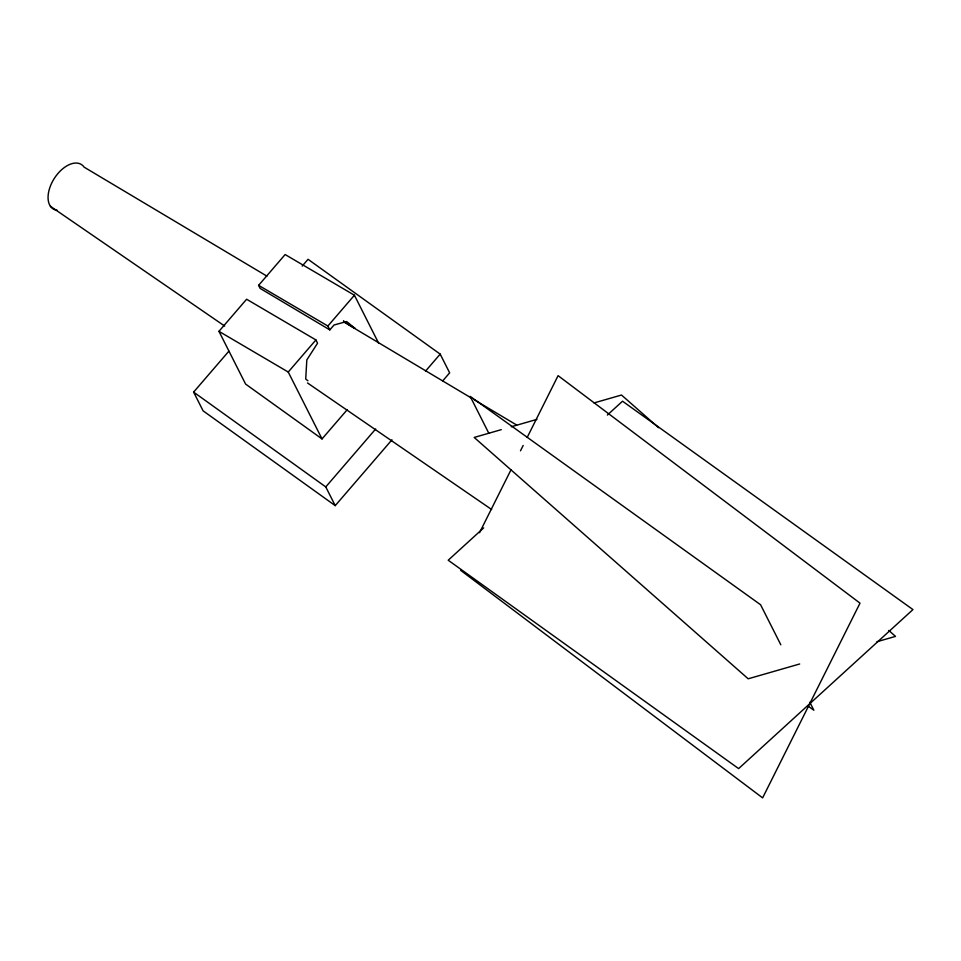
<?xml version="1.0" encoding="UTF-8"?>
<svg xmlns="http://www.w3.org/2000/svg" width="961" height="961" viewBox="0 0 961 961"><rect width="100%" height="100%" fill="white"/><g stroke="black" fill="none" stroke-linecap="round" stroke-linejoin="round"><path stroke-width="1.44" d="M479.539 532.706L511.096 469.617M520.49 450.817L523.18 445.448M527.205 437.399L558.089 375.655L860.011 603.16L762.626 797.882L460.703 570.366M347.329 409.566L322.031 438.925L245.608 384.088L218.964 331.341L246.617 299.243L315.905 339.942L317.55 343.221L306.823 359.931L305.718 379.054L307.94 380.796M343.594 321.19L354.873 328.302L346.657 321.539L334.044 324.998L329.827 329.887L260.143 288.408L258.605 285.333L285.141 254.545L354.417 295.231L378.742 343.401M391.956 439.814L335.233 505.642L203.083 410.827L193.629 392.1L228.826 351.233M302.174 266.113L308.049 259.302L440.186 354.116L449.652 372.844L442.805 380.796M322.031 438.925L288.24 372.039L315.905 339.942M329.827 329.887L327.881 326.031L354.417 295.231M335.233 505.642L325.767 486.915L375.643 429.026M425.519 371.15L440.186 354.116M483.671 527.889L448.21 560.227L738.625 768.608L912.95 609.586L622.536 401.205L607.364 415.056M501.282 429.651L474.181 437.447L748.199 678.802L799.684 663.979M511.276 426.768L536.959 419.368M594.018 402.935L621.503 395.031L658.561 427.669M876.925 641.732L895.52 636.386L888.781 630.44M258.605 285.333L327.881 326.031M218.964 331.341L288.24 372.039M266.93 276.143L84.136 167.154A26.319 15.4 -57.4 0 0 53.984 178.926A26.319 15.4 -57.4 0 0 57.288 210.327M344.17 322.199L471.611 398.178M474.181 399.716L516.658 425.038M343.461 321.082L354.873 328.302M50.416 206.291L224.682 326.055M307.496 382.959L491.648 509.51M807.793 705.879L813.871 710.239L809.823 702.227M193.629 392.1L325.767 486.915M780.825 644.807L760.583 604.745L470.181 396.364L488.849 433.327"/></g></svg>
